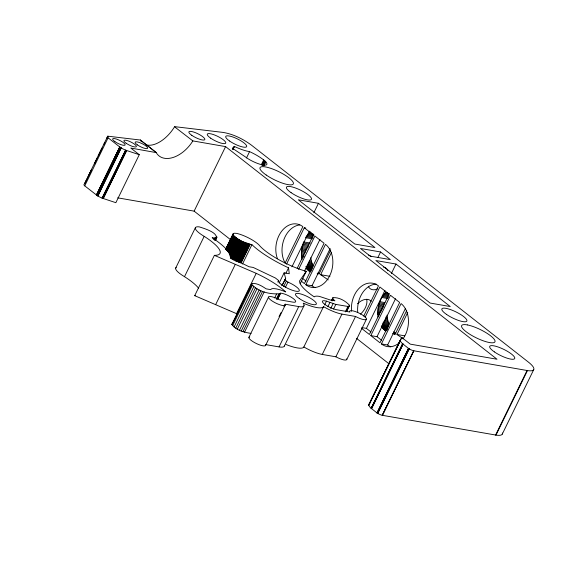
<?xml version="1.0" encoding="UTF-8"?>
<svg xmlns="http://www.w3.org/2000/svg" width="562" height="562" viewBox="0 0 562 562"><rect width="100%" height="100%" fill="white"/><g stroke="black" fill="none" stroke-linecap="round" stroke-linejoin="round"><path stroke-width="0.84" d="M302.082 259.518L301.408 252.507L302.749 244.175L308.664 245.208M378.008 317.045C376.849 308.194 379.575 298.605 386.045 292.296L387.738 292.591M232.949 149.471L234.206 146.345A20.899 5.199 26 0 0 249.57 151.621A21.672 5.388 26 0 1 263.683 159.924L265.847 161.898L263.929 165.832M331.77 300.01L332.908 297.684C338.893 297.143 345.426 300.775 349.395 305.215L349.241 306.206L347.941 306.459L335.823 304.414L326.466 301.148A9.266 2.304 26 0 0 323.951 303.719A9.266 2.304 26 0 0 336.364 309.683L349.894 312.043A9.266 2.304 26 0 1 357.741 312.493A9.266 2.304 26 0 1 366.403 319.279A9.266 2.304 26 0 1 355.549 316.469L341.352 313.989A18.532 4.608 26 0 1 323.986 306.887L323.424 306.824A23.506 5.845 26 0 1 317.404 307.653L316.589 307.519A23.506 5.845 26 0 1 303.438 303.22L303.248 303.283A18.532 4.608 26 0 1 299.272 306.669L285.103 304.211A9.266 2.304 26 0 1 277.256 303.761A9.266 2.304 26 0 1 268.594 296.975A9.266 2.304 26 0 1 279.447 299.778L292.978 302.138A9.266 2.304 26 0 0 292.893 298.317A9.266 2.304 26 0 0 280.508 293.146L280.396 293.61C271.003 294.776 257.895 291.98 251.558 284.007L251.825 283.466C256.989 282.904 261.962 286.051 266.142 288.847L270.645 289.634C271.839 288.004 274.312 288.713 276.012 288.847A18.532 4.608 26 0 1 285.461 291.804L285.707 291.91A40.878 10.165 26 0 0 256.23 273.343L214.382 255.338A36.804 9.154 26 0 0 204.182 236.342A16.6 4.131 26 0 1 199.334 226.886C203.844 228.418 220.079 232.844 215.703 239.763M331.65 300.754L332.908 297.684M174.649 126.647L223.163 132.428C233.504 134.17 243.177 139.067 251.565 145.242L528.421 362.125A23.161 5.76 26 0 1 527.465 370.569L413.646 350.751A4.629 1.152 26 0 1 409.276 348.89L408.455 348.356A4.629 1.152 26 0 1 408.054 348.061L402.596 343.754A14.893 3.702 26 0 1 400.355 340.797L400.242 340.495A10.699 2.662 26 0 1 400.249 340.305L401.802 337.495L410.281 344.141L497.033 359.244L225.594 146.612L192.85 140.907L174.557 126.801A27.91 15.708 -53.9 0 1 146.05 144.834M369.958 402.68L368.784 404.795A10.699 2.662 26 0 0 368.77 405.026L400.299 340.769M156.145 152.464L140.331 140.029L108.508 136.257A4.735 1.18 26 0 0 108.227 136.236L108.164 136.236A4.896 1.222 26 0 0 107.925 136.243L107.869 136.25A5.03 1.25 26 0 0 107.721 136.271L84.23 184.294A5.199 1.293 26 0 0 84.686 185.797L84.75 185.853A4.756 1.18 26 0 0 85.101 186.141L96.924 195.358A6.737 1.672 26 0 0 97.338 195.639L97.451 195.709A7.313 1.819 26 0 0 97.795 195.92L97.907 195.99A7.924 1.974 26 0 0 102.08 198.091L102.207 198.14A6.526 1.623 26 0 0 102.572 198.288L115.856 202.685L139.264 154.69L130.784 148.045L156.222 152.611A27.798 17.555 -51.9 0 0 192.759 141.062L192.85 140.907M84.848 183.458L91.367 170.082L88.74 175.583M94.437 163.788L97.507 157.493M98.28 155.92L102.115 148.052L98.329 155.913M104.033 144.118L104.799 142.544M106.724 138.61L107.869 136.25M84.897 183.451L86.822 179.517M94.493 163.781L95.259 162.207M106.773 138.603L107.925 136.243M84.75 185.853L108.101 137.802A5.199 1.293 26 0 1 107.651 136.306L107.721 136.271M96.369 194.965L119.776 146.97L108.508 138.147A4.756 1.18 26 0 1 108.157 137.859L108.101 137.802M96.453 195.028L119.776 146.97M96.636 195.162L119.861 147.033M96.826 195.295L119.952 147.103M96.924 195.358L120.233 147.3M97.338 195.639L120.746 147.644A6.737 1.672 26 0 1 120.331 147.37M97.451 195.709L120.746 147.644M97.795 195.92L121.202 147.925A7.313 1.819 26 0 1 120.858 147.715M97.907 195.99L121.202 147.925M102.08 198.091L125.614 150.145A6.526 1.623 26 0 0 125.979 150.293L139.264 154.69M102.207 198.14L125.614 150.145M102.572 198.288L125.979 150.293M102.691 198.33L126.106 150.335M102.811 198.379L126.225 150.384M102.93 198.421L126.338 150.426M103.162 198.498L126.569 150.504M103.275 198.541L126.682 150.546M117.683 197.831L194.122 211.136L225.594 146.612M232.823 149.281L233.827 147.132M233.019 149.225L234.192 146.591M175.723 268.018L195.393 227.687M198.611 288.243A36.804 9.154 26 0 0 184.505 276.673L204.182 236.342M246.5 157.922L249.57 151.621M213.841 239.651L214.6 238.105L216.841 237.438M214.171 239.672L214.93 238.119M214.48 239.672L215.239 238.119M214.761 239.658L215.52 238.105M215.021 239.63L215.78 238.077M214.881 240.353L216.012 238.028M215.084 240.297L216.447 237.543M215.267 240.22L216.869 236.953M215.365 240.395L216.89 237.129M256.23 273.343L236.56 313.673L194.712 295.668L214.382 255.338M261.379 164.645L263.683 159.924M261.808 164.996L264.112 160.268M262.215 165.333L264.519 160.613M262.595 165.671L264.892 160.943M263.325 165.207L265.243 161.273M263.641 165.523L265.559 161.589M225.959 248.615L233.216 233.743L234.206 233.244L236.511 233.356A16.6 4.131 26 0 1 259.946 246.051A36.804 9.154 26 0 0 306.262 271.334L300.213 283.74M225.545 249.535L233.434 233.518M225.924 249.099L233.588 233.427M225.973 249.282L233.392 234.122M226.05 249.486L233.237 234.747L233.216 233.743M226.156 249.697L233.237 234.747M226.282 249.914L233.342 234.958M226.444 250.146L233.469 235.176M226.634 250.385L233.63 235.408M226.844 250.638L233.82 235.654M227.462 250.118L234.031 235.9M227.35 251.158L234.537 236.426L234.27 236.159M227.638 251.432L234.825 236.693L234.537 236.426M227.954 251.713L235.141 236.974L234.825 236.693M228.291 251.994L235.478 237.255L235.141 236.974M228.65 252.282L235.836 237.543L235.478 237.255M229.029 252.577L236.216 237.838L235.836 237.543M229.05 253.645L236.616 238.133L236.216 237.838M229.472 253.94L237.038 238.428L236.616 238.133M229.535 255.015L237.473 238.724L237.038 238.428M229.984 255.31L237.93 239.026L237.473 238.724M230.076 256.384L238.4 239.321L237.93 239.026M230.56 256.679L238.885 239.623L238.4 239.321M230.301 258.527L239.384 239.918L238.885 239.623M231.193 258.042L239.89 240.206L239.384 239.918M231.333 259.11L240.41 240.494L239.89 240.206M232.232 258.618L240.936 240.782L240.41 240.494M232.394 259.672L241.47 241.056L240.936 240.782M233.314 259.166L242.011 241.33L241.47 241.056M233.476 260.213L242.559 241.597L252.197 244.899A48.381 12.034 26 0 0 288.552 267.821L289.261 273.729L284.119 272.837L279.202 282.918M234.403 259.693L243.107 241.857M234.572 260.719L243.655 242.11M235.499 260.185L244.203 242.348M235.668 261.197L244.751 242.58M236.216 261.421L245.292 242.805M215.632 304.674L235.309 264.337M236.75 261.632L245.833 243.016M237.283 261.829L246.367 243.213M238.19 261.246L246.887 243.402M238.33 262.194L247.406 243.578M238.836 262.356L247.912 243.746M239.328 262.51L248.404 243.894M239.805 262.644L248.889 244.027M240.276 262.763L249.352 244.154M240.726 262.875L249.802 244.259M241.154 262.967L250.238 244.351M242.496 264.049L251.952 244.66M251.088 333.385C244.238 332.43 235.956 330.372 231.881 324.337L251.825 283.466M231.994 324.787L251.664 284.456M239.96 308.84L241.47 305.742M247.905 292.556L250.933 286.353M232.633 325.707L252.303 285.377M234.073 327.021L253.75 286.69M235.752 328.208L255.422 287.877M237.319 329.149L256.989 288.819M239.454 330.266L259.124 289.936M241.203 331.053L260.873 290.723M242.917 331.706L262.587 291.376M244.519 332.212L264.189 291.882M285.082 263.1L302.862 226.648A23.161 17.008 -80.1 0 0 281.913 230.898A23.161 17.008 -80.1 0 0 277.438 258.738M248.889 337.376L268.559 297.045M277.79 282.033L278.541 280.48L275.415 278.014L253.209 267.456L248.98 266.718L230.687 257.747A48.381 12.034 26 0 0 212.577 238.007L212.169 237.733L214.6 238.105M286.494 264.203L304.274 227.75L305.826 228.024M313.849 212.745L318.457 203.303L374.924 247.54L354.791 244.034L298.317 199.798L318.457 203.303M285.903 273.251L288.552 267.821M274.614 297.965L276.504 294.088M281.717 285.728L285.665 278.464L284.119 272.837M282.637 284.667L285.665 278.464M291.938 266.838L309.339 231.158M276.413 298.935L278.682 294.284M276.827 299.616L279.476 294.186M277.86 298.577L280.508 293.146M283.691 286.536L286.339 281.112L284.744 279.525M277.747 299.04L280.396 293.61M285.306 287.54L287.955 282.117L286.339 281.112M297.2 268.299L313.463 234.951L304.274 227.75M298.612 269.409L314.882 236.061L324.07 243.255L304.4 283.585L301.113 281.014M279.047 316.617L280.944 312.739M283.965 306.536L285.103 304.211M265.587 345.405L285.257 305.075M304.428 271.263L319.94 239.461M305.812 284.695L325.482 244.365A23.161 17.008 -80.1 0 1 329.782 275.605A23.161 17.008 -80.1 0 1 305.812 284.695L312.008 285.777A23.161 17.008 -80.1 0 0 315.163 287.639M265.433 344.541L279.047 346.909L298.717 306.578M312.008 285.777L330.168 248.544M330.744 249.978L319.23 273.589L317.172 273.813M284.351 346.066L304.028 305.735M328.222 279.911L320.642 274.699L331.39 252.661M285.988 344.485A23.506 5.845 26 0 0 296.919 347.85L297.734 347.983A23.506 5.845 26 0 0 303.754 347.154L323.536 306.627M324.569 305.026L326.466 301.148M327.948 306.508L329.845 302.63M332.556 300.86L333.308 299.307L332.788 298.422M330.779 308.397L333.048 303.747M333.554 309.065L335.823 304.414M303.866 346.958L304.316 347.218A18.532 4.608 26 0 0 321.682 354.32L322.265 354.432L341.935 314.102M345.293 311.889L347.941 306.459M346.375 311.425L349.395 305.215M346.592 311.629L349.241 306.206M377.896 257.48L380.579 251.973L390.337 259.616L370.21 256.117L360.439 248.467L380.579 251.973M322.265 354.432L335.879 356.8L355.549 316.469M363.712 316.118L378.465 285.868A23.161 17.008 -80.1 0 0 359.715 287.716A23.161 17.008 -80.1 0 0 351.538 311.299M365.124 317.221L379.877 286.978L389.066 294.172L369.396 334.502L361.521 328.334M346.768 359.532L366.438 319.202M391.391 273.469L395.992 264.042L450.253 306.557L430.12 303.051L375.852 260.536L395.992 264.042M361.752 327.576L366.403 328.384L384.935 290.378M370.808 335.612L390.478 295.282L399.666 302.482L379.996 342.813L370.808 335.612L377.004 336.694L381.598 340.291M377.004 336.694L395.543 298.689M390.766 346.859A23.161 17.008 -80.1 0 1 387.611 344.998L381.415 343.916L401.085 303.585A23.161 17.008 -80.1 0 1 403.031 338.781M387.611 344.998L405.385 308.545M406.698 310.568L395.571 333.392L392.62 333.61M403.186 338.767L396.983 334.495L407.731 312.465M368.812 404.71L400.299 340.143M368.77 405.026L400.256 340.263M368.805 405.244L401.802 337.495M502.393 433.021A23.161 5.76 26 0 1 495.993 435.093L382.167 415.276A4.629 1.152 26 0 1 378.001 413.541L376.983 412.887A4.629 1.152 26 0 1 376.582 412.592L371.124 408.286L402.596 343.754M371.215 408.363L402.687 343.832M371.306 408.441L402.778 343.916M371.405 408.525L402.877 343.993M371.496 408.602L402.968 344.07M371.587 408.679L403.066 344.148M376.983 412.887L408.455 348.356M377.067 412.944L408.539 348.419M377.243 413.063L408.714 348.538M377.327 413.126L408.806 348.595M408.897 348.658L377.418 413.182L378.001 413.541M377.608 413.302L409.08 348.77M377.804 413.421L409.276 348.89M382.167 415.276L413.73 350.765M382.343 415.318L413.815 350.786L382.427 415.332M495.593 435.03L527.065 370.498M495.993 435.093L527.465 370.569M502.266 434.124L533.738 369.599M231.881 324.337L232.155 323.796M234.094 147.111L232.268 148.157L245.095 156.693A13.895 3.456 26 0 0 261.309 164.617A13.895 3.456 26 0 0 265.847 161.898M310.491 231.79L305.588 237.691L312.353 238.871M306.262 271.334L299.602 280.895A40.886 10.165 26 0 0 314.221 296.877L314.27 296.82A18.532 4.608 26 0 1 319.392 296.392L330.421 300.038L334.924 300.825L333.308 299.307M278.541 280.48L278.478 280.571A11.584 2.88 26 0 0 288.067 288.503A11.584 2.88 26 0 0 299.349 290.47A11.584 2.88 26 0 0 288.383 282.3L287.955 282.117M279.047 346.909L279.602 347A18.532 4.608 26 0 0 284.407 345.286M309.704 232.492L311.397 232.787M308.945 233.251L313.175 233.982M308.215 234.052L314.13 235.078M307.512 234.895L313.427 235.928M306.838 235.787L312.753 236.82M306.199 236.721L312.957 237.902M303.536 241.906L310.294 243.086M303.122 243.03L309.037 244.063M302.419 245.334L308.334 246.367M302.138 246.514L308.053 247.54M301.899 247.702L306.971 248.587M301.703 248.903L306.775 249.781M301.562 250.104L305.784 250.835M301.457 251.305L305.686 252.043M301.408 252.507L304.787 253.097M301.401 253.708L303.937 254.15M301.443 254.902L303.979 255.338M301.534 256.075L304.07 256.518M301.668 257.241L303.361 257.537M309.683 260.838L311.376 261.133L313.182 266.353L307.266 265.32M309.114 261.794L311.65 262.236M308.587 262.728L311.966 263.311M308.102 263.62L312.332 264.358M307.667 264.491L312.732 265.369M306.908 266.114L312.823 267.14M305.742 266.718L312.5 267.891M306.304 267.575L312.219 268.601M311.973 269.268L306.058 268.236L310.315 272.029M306.697 269.001L311.762 269.879M307.365 269.711L310.744 270.301M308.06 270.371L311.439 270.961M308.784 270.982L310.477 271.277M317.923 273.35L319.609 273.645L318.078 272.598M317.881 273.638L319.567 273.933M320.642 274.699L329.936 276.314M385.286 293.055L389.515 293.786M384.556 293.856L388.778 294.586M383.853 294.699L388.925 295.584M383.179 295.591L388.251 296.476M382.539 296.525L388.454 297.558M381.928 297.495L387.843 298.527M379.877 301.71L384.942 302.595M379.462 302.834L384.527 303.719M379.09 303.979L384.155 304.857M378.76 305.138L383.832 306.023M378.479 306.318L383.544 307.196M378.24 307.505L382.462 308.243M378.043 308.7L382.272 309.437M377.903 309.908L381.282 310.491M377.804 311.109L381.184 311.699M377.748 312.31L380.284 312.753M377.741 313.512L379.434 313.807M377.783 314.699L379.476 314.994M385.483 317.207L387.169 317.502L389.073 325.173L382.315 324M385.616 318.373L387.302 318.661M384.956 319.371L387.485 319.813M384.338 320.347L387.717 320.937M383.762 321.302L387.991 322.04M383.242 322.237L388.307 323.115M382.757 323.136L388.672 324.162M382.764 324.977L388.679 326.009M381.556 325.623L388.321 326.796M387.998 327.548L381.24 326.374L385.883 331.334M381.802 327.232L387.717 328.257M382.399 328.039L387.471 328.925M383.038 328.805L387.26 329.536M383.706 329.515L387.085 330.105M384.401 330.175L386.087 330.47M393.484 332.662L395.95 333.449L393.421 333.006M393.372 333.294L395.065 333.589M393.351 333.526L395.205 333.912M393.344 333.695L395.149 334.053M393.358 333.807L395.107 334.13M396.983 334.495L404.591 335.823M242.011 241.33L242.559 241.597M395.177 332.95L393.695 331.791M156.222 152.611L140.331 140.029M302.714 278.499L306.002 281.07M366.403 328.384L370.997 331.987M194.122 211.136L230.729 239.812M356.434 338.289L388.897 363.712M311.376 261.133L310.828 257.698M387.169 317.502L387.035 315.127M357.734 312.374A23.161 17.008 -80.1 0 1 376.273 284.112M284.976 262.749A23.161 17.008 -80.1 0 1 284.133 238.983A23.161 17.008 -80.1 0 1 299.771 224.948M125.488 150.096A7.924 1.974 26 0 1 121.329 147.996M141.336 141.603A27.91 15.708 -53.9 0 1 140.416 140.149M371.124 408.286A14.893 3.702 26 0 1 368.883 405.321M366.698 299.349A12.975 8.191 -51.9 0 1 360.446 314.123M368.595 255.155A12.975 8.191 -51.9 0 1 371.201 256.651M399.378 342.778A23.161 17.008 -80.1 0 1 381.415 343.916M383.558 267.133A12.975 8.191 -51.9 0 1 387.794 270.596M377.622 288.959A12.975 8.191 -51.9 0 1 368.314 286.248M357.558 303.733A12.975 8.191 -51.9 0 1 371.159 301.309M265.573 344.864A9.266 2.304 26 0 1 256.42 343.551A9.266 2.304 26 0 1 249.24 337.017M249.549 336.905A9.266 2.304 26 0 1 249.739 336.87M346.691 358.837A9.266 2.304 26 0 1 335.879 356.8M195.218 295.668A36.804 9.154 26 0 1 194.712 295.668M184.505 276.673A16.6 4.131 26 0 1 176.187 267.519M467.331 324.913L466.685 324.801A18.532 4.608 26 0 0 465.877 331.531A18.532 4.608 26 0 0 489.249 342.504L489.902 342.616A18.532 4.608 26 0 0 490.703 335.879A18.532 4.608 26 0 0 467.331 324.913M291.102 192.668A13.895 3.456 26 0 0 311.397 199.405A13.895 3.456 26 0 0 294.369 187.603A13.895 3.456 26 0 0 291.102 192.668M126.204 143.296A6.948 1.735 26 0 0 136.355 146.668A6.948 1.735 26 0 0 127.841 140.76A6.948 1.735 26 0 0 126.204 143.296M494.37 351.896A13.895 3.456 26 0 0 514.666 358.633A13.895 3.456 26 0 0 497.63 346.831A13.895 3.456 26 0 0 494.37 351.896M114.901 141.617A6.948 1.735 26 0 0 125.08 145.031A6.948 1.735 26 0 0 116.636 139.13A6.948 1.735 26 0 0 114.901 141.617M266.205 175.021A18.532 4.608 26 0 0 293.259 184.006A18.532 4.608 26 0 0 270.554 168.27A18.532 4.608 26 0 0 266.205 175.021M191.804 135.33A8.866 2.206 26 0 0 204.779 139.671A8.866 2.206 26 0 0 193.981 132.147A8.866 2.206 26 0 0 191.804 135.33M210.68 138.175A10.249 2.55 26 0 0 225.685 143.198A10.249 2.55 26 0 0 213.202 134.494A10.249 2.55 26 0 0 210.68 138.175M446.509 314.404A13.895 3.456 26 0 0 466.804 321.141A13.895 3.456 26 0 0 449.769 309.339A13.895 3.456 26 0 0 446.509 314.404M137.423 144.919A6.948 1.735 26 0 0 147.609 148.333A6.948 1.735 26 0 0 139.158 142.425A6.948 1.735 26 0 0 137.423 144.919M229.563 141.02A11.633 2.894 26 0 0 246.599 146.724A11.633 2.894 26 0 0 232.422 136.847A11.633 2.894 26 0 0 229.563 141.02M299.363 298.577A11.584 2.88 26 0 0 316.28 304.197A11.584 2.88 26 0 0 302.082 294.362A11.584 2.88 26 0 0 299.363 298.577"/></g></svg>
